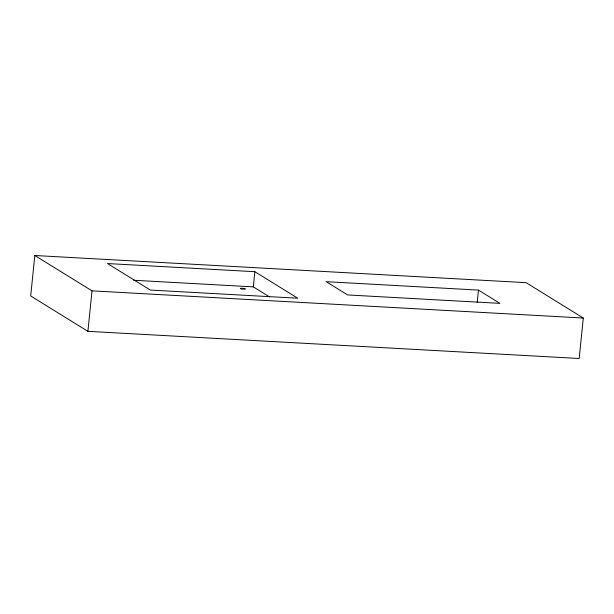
<?xml version="1.0" encoding="UTF-8"?>
<svg xmlns="http://www.w3.org/2000/svg" width="614" height="614" viewBox="0 0 614 614"><rect width="100%" height="100%" fill="white"/><g stroke="black" fill="none" stroke-linecap="round" stroke-linejoin="round"><path stroke-width="0.92" d="M34.814 255.501L30.7 295.963L87.902 331.33L579.186 358.499L583.3 318.037L526.098 282.67L34.814 255.501L92.016 290.859L583.3 318.037M87.902 331.33L92.016 290.859M269.5 296.877L253.313 286.868L254.848 271.695L107.465 263.544L150.369 290.061L297.752 298.212L254.848 271.695M477.224 302.334L478.467 290.1L326.172 281.673L347.624 294.935L499.919 303.362L478.467 290.1M133.675 280.253L253.313 286.868M241.425 288.879A2.571 0.384 5.8 0 0 245.416 288.987A2.571 0.384 5.8 0 0 241.747 288.25A2.571 0.384 5.8 0 0 241.425 288.879"/></g></svg>
